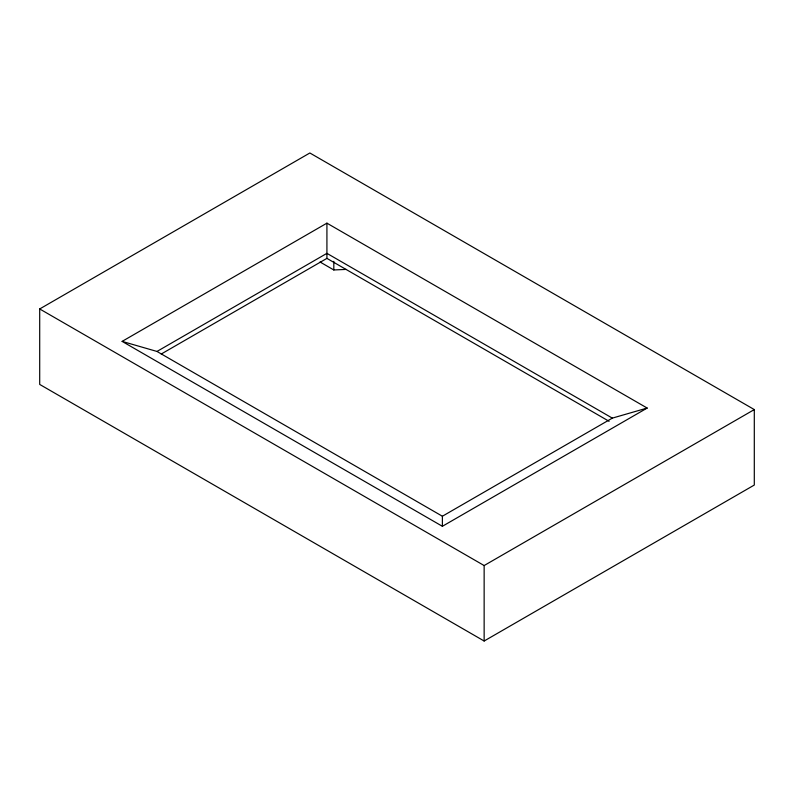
<?xml version="1.0" encoding="UTF-8"?>
<svg xmlns="http://www.w3.org/2000/svg" width="794" height="794" viewBox="0 0 794 794"><rect width="100%" height="100%" fill="white"/><g stroke="black" fill="none" stroke-linecap="round" stroke-linejoin="round"><path stroke-width="1.19" d="M39.7 308.955L309.858 152.984L754.3 409.575L754.3 485.045L484.142 641.016L39.7 384.425L39.7 308.955L484.142 565.546L754.3 409.575M122.127 341.39L326.92 223.154L647.179 408.056L442.387 526.293L122.127 341.39L156.984 351.454L442.387 516.229L612.323 418.12L647.179 408.056M156.984 351.454L326.92 253.346L612.323 418.12M161.251 354.015L326.92 258.378L609.097 421.296M320.042 262L333.817 269.96L346.134 269.414M484.142 565.546L484.142 641.016M442.387 516.229L442.387 526.293M333.817 261.345L333.817 269.96M326.92 223.154L326.92 258.378"/></g></svg>
